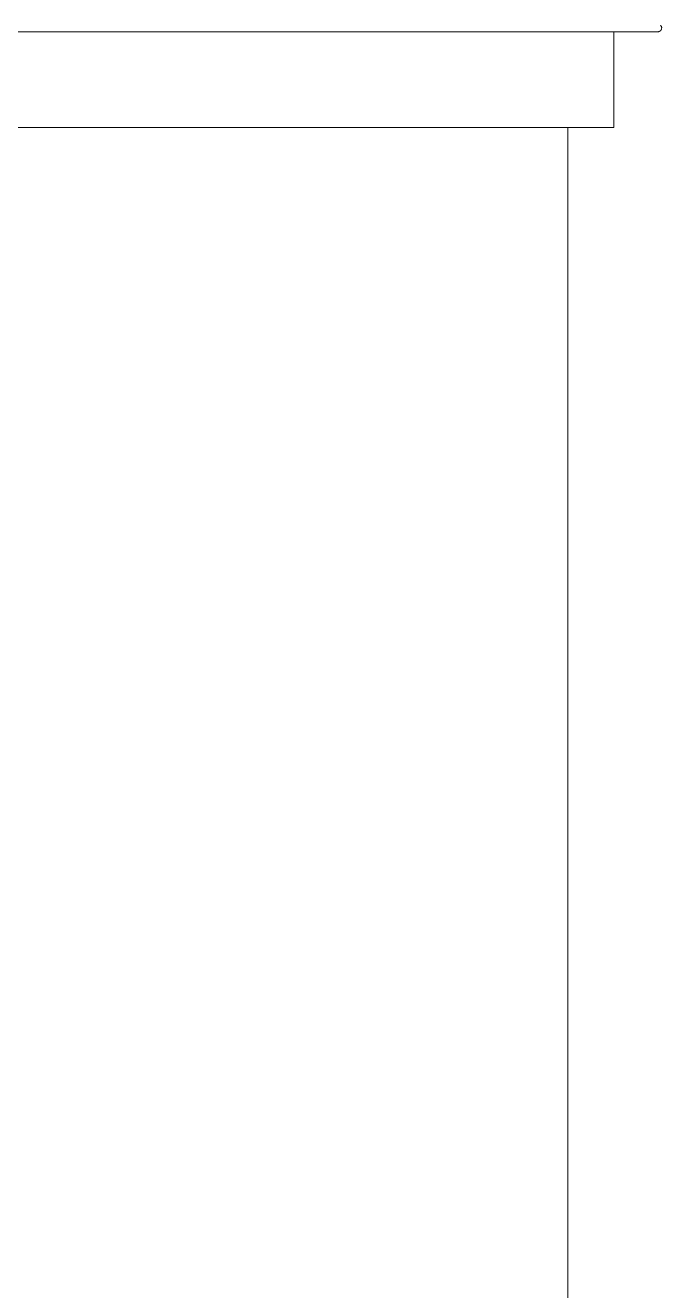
# Model space of a CAD drawing. Header units: millimetres. Extents: x -515342 to 330399, y -224905 to 507333.
# Drawn here: x 133104 to 134077, y 17439 to 19374 of the extents above; entities that cross this region are included whole.
import ezdxf

# ---------------------------------------------------------------- set-up
doc = ezdxf.new("R2010")
doc.units = ezdxf.units.MM
doc.layers.add('Ограждение', color=7, linetype='Continuous', lineweight=0)
doc.layers.add('Стены внутренние', color=7, linetype='Continuous', lineweight=0)

# ---------------------------------------------------------------- blocks, each defined once
blk = doc.blocks.new('Ограждение - Ограждение-9804452-О_АР_Эскиз_Фасад 12-1 копия 1')
at = {"layer": 'Ограждение'}
blk.add_line((-55842.7, 17296.4), (-48692.3, 17296.4), dxfattribs=at)
blk.add_open_spline([(-48688.2, 17306.2), (-48687.9, 17305.8), (-48687.3, 17305), (-48686.7, 17303.6), (-48686.5, 17302.1), (-48686.7, 17300.9), (-48687, 17299.9), (-48687.3, 17299.3), (-48687.7, 17298.7), (-48688, 17298.3), (-48688.3, 17298), (-48688.7, 17297.7), (-48689.1, 17297.4), (-48689.5, 17297.1), (-48690.1, 17296.8), (-48690.7, 17296.6), (-48691.2, 17296.5), (-48691.6, 17296.4), (-48691.9, 17296.4), (-48692.2, 17296.4), (-48692.3, 17296.4)], degree=3, knots=[0, 0, 0, 0, 0.0833333, 0.1666667, 0.25, 0.3333333, 0.375, 0.4166667, 0.4583333, 0.4791667, 0.5, 0.5416667, 0.5625, 0.5833333, 0.625, 0.6666667, 0.6875, 0.7083333, 0.7291667, 0.75, 0.75, 0.75, 0.75], dxfattribs=at)

msp = doc.modelspace()

# ---------------------------------------------------------------- linework, layer by layer
at = {"layer": 'Стены внутренние'}
for p, q in [((134003.6864, 19217.7355), (134003.6864, 19364.3326)), ((126213.6864, 19217.7355), (134003.6864, 19217.7355)), ((133933.6864, 16738.7355), (133933.6864, 19217.7355))]:
    msp.add_line(p, q, dxfattribs=at)

# ---------------------------------------------------------------- block references
at = {"layer": 'Ограждение'}
msp.add_blockref('Ограждение - Ограждение-9804452-О_АР_Эскиз_Фасад 12-1 копия 1', (182763.6864, 2067.7355), dxfattribs=at)

doc.saveas('drawing.dxf')
